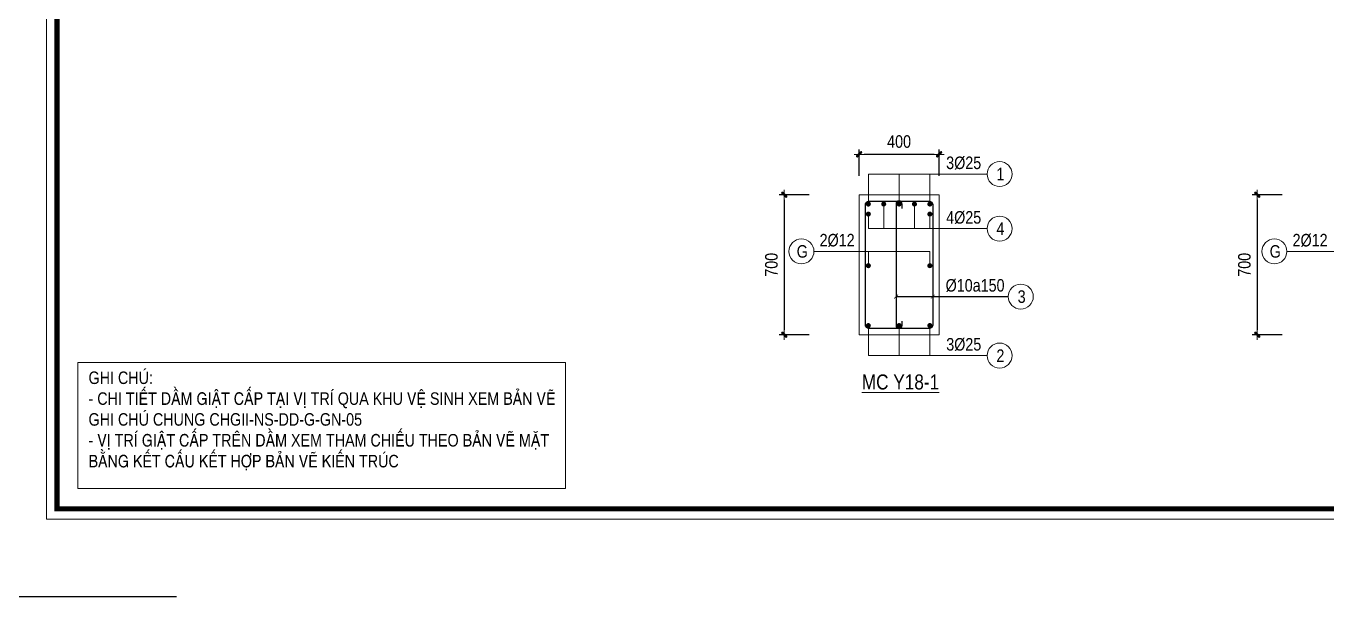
# Model space of a CAD drawing. Header units: millimetres. Extents: x 397144 to 8960116, y 345581 to 674207.
# Drawn here: x 4997545 to 5004051, y 625299 to 628154 of the extents above; entities that cross this region are included whole.
import ezdxf
from ezdxf.enums import TextEntityAlignment as Align

# ---------------------------------------------------------------- set-up
doc = ezdxf.new("R2010")
doc.units = ezdxf.units.MM
doc.header["$PDSIZE"] = -10
doc.layers.get('0').update_dxf_attribs({"linetype": 'CONTINUOUS'})
doc.layers.get('Defpoints').update_dxf_attribs({"color": 12, "linetype": 'CONTINUOUS'})
for name, color, linetype, lineweight in [('CDAI', 8, 'CONTINUOUS', 30), ('CTHEP', 2, 'CONTINUOUS', 50), ('DBAO', 3, 'CONTINUOUS', 20), ('DGIONG', 4, 'CONTINUOUS', 13), ('KTH', 150, 'CONTINUOUS', 5), ('STICK', 1, 'CONTINUOUS', 9), ('TEXT', 7, 'CONTINUOUS', 15)]:
    doc.layers.add(name, color=color, linetype=linetype, lineweight=lineweight)
doc.styles.add('Star-HelCon', font='VHELVCN_0.TTF')
doc.styles.add('TTP-HelCon', font='VHELVCN_0.TTF')
doc.styles.add('VNI-HELVE-CONDENSE', font='VHELVCN_0.TTF')
doc.dimstyles.new('kc-25', dxfattribs={"dimtxt": 62.5, "dimasz": 20, "dimexe": 20, "dimexo": 50, "dimgap": 25, "dimtad": 3, "dimdec": 0, "dimzin": 0, "dimdsep": 46, "dimtxsty": 'VNI-HELVE-CONDENSE', "dimblk": 'DIM', "dimcen": 2.5, "dimclrd": 256, "dimclre": 154, "dimclrt": 7, "dimaunit": 1, "dimadec": 0, "dimazin": 0, "dimtfac": 1, "dimtdec": 0, "dimtix": 1, "dimtmove": 0, "dimatfit": 3, "dimldrblk": 'DOT', "dimfxl": 1, "dimtolj": 1, "dimtzin": 0, "dimarcsym": 0})
doc.dimstyles.new('TTP-25', dxfattribs={"dimscale": 25, "dimtxt": 2.5, "dimasz": 1, "dimexe": 1, "dimexo": 1, "dimgap": 0.09, "dimtad": 0, "dimdec": 4, "dimrnd": 5, "dimzin": 9, "dimdsep": 46, "dimtxsty": 'TTP-HelCon', "dimblk": 'Stick1', "dimcen": 0.09, "dimdle": 1.5, "dimclrd": 256, "dimclre": 256, "dimclrt": 7, "dimadec": 0, "dimazin": 0, "dimtfac": 1, "dimtdec": 4, "dimtmove": 0, "dimatfit": 3, "dimldrblk": '_ArchTick1', "dimfxl": 1, "dimtvp": 1, "dimtolj": 1, "dimtzin": 0, "dimarcsym": 0})

# ---------------------------------------------------------------- blocks, each defined once
blk = doc.blocks.new('Stick1')
at = {"layer": 'STICK'}
h = blk.add_hatch(color=256, dxfattribs=at)
edge = h.paths.add_edge_path()
edge.add_line((0.3, 0.5), (-0.5, -0.3))
edge.add_arc((-0.4, -0.4), 0.141, 135, 315)
edge.add_line((-0.3, -0.5), (0.5, 0.3))
edge.add_arc((0.4, 0.4), 0.141, 315, 495)
blk.add_line((1, 0), (-1, 0), dxfattribs=at)
blk.add_lwpolyline([(0.3, 0.5), (-0.5, -0.3, 1), (-0.3, -0.5), (0.5, 0.3, 1), (0.3, 0.5, 1)], format="xyb", dxfattribs=at)
blk = doc.blocks.new('*D1162')
at = {"layer": 'Defpoints', "color": 0, "ltscale": 500, "transparency": 16777216}
for p in [(5003851.7, 627309.9), (5003701.8, 626609.9), (5003851.7, 626609.9)]:
    blk.add_point(p, dxfattribs=at)
at = {"layer": 'KTH', "lineweight": -2, "ltscale": 500, "transparency": 16777216}
for p, q in [((5003826.7, 627309.9), (5003676.8, 627309.9)), ((5003701.8, 627284.9), (5003701.8, 626634.9)), ((5003826.7, 626609.9), (5003676.8, 626609.9))]:
    blk.add_line(p, q, dxfattribs=at)
at = {"layer": 'KTH', "lineweight": -2, "ltscale": 500, "transparency": 16777216, "xscale": 25, "yscale": 25, "zscale": 25}
for p, rotation in [((5003701.8, 627309.9), 90), ((5003701.8, 626609.9), 270)]:
    blk.add_blockref('Stick1', p, dxfattribs=dict(at, rotation=rotation))
at = {"layer": 'KTH', "color": 7, "ltscale": 500, "transparency": 16777216, "insert": (5003638, 626959.9), "char_height": 62.5, "attachment_point": 5, "rotation": 90, "style": 'TTP-HelCon'}
blk.add_mtext('\\A1;700', dxfattribs=at)
blk = doc.blocks.new('_ArchTick1')
at = {"color": 0, "const_width": 3.81}
blk.add_lwpolyline([(-12.7, -12.7), (12.7, 12.7)], dxfattribs=at)
blk = doc.blocks.new('*D1163')
at = {"layer": 'Defpoints', "color": 0, "ltscale": 500, "transparency": 16777216}
for p in [(5001710.9, 627512.1), (5001710.9, 627378.9), (5002110.9, 627378.9)]:
    blk.add_point(p, dxfattribs=at)
at = {"layer": 'KTH', "lineweight": -2, "ltscale": 500, "transparency": 16777216}
for p, q in [((5001710.9, 627403.9), (5001710.9, 627537.1)), ((5002110.9, 627403.9), (5002110.9, 627537.1)), ((5002085.9, 627512.1), (5001735.9, 627512.1))]:
    blk.add_line(p, q, dxfattribs=at)
at = {"layer": 'KTH', "lineweight": -2, "ltscale": 500, "transparency": 16777216, "xscale": 25, "yscale": 25, "zscale": 25, "rotation": 180}
blk.add_blockref('Stick1', (5001710.9, 627512.1), dxfattribs=at)
at = {"layer": 'KTH', "lineweight": -2, "ltscale": 500, "transparency": 16777216, "xscale": 25, "yscale": 25, "zscale": 25}
blk.add_blockref('Stick1', (5002110.9, 627512.1), dxfattribs=at)
at = {"layer": 'KTH', "color": 7, "ltscale": 500, "transparency": 16777216, "insert": (5001910.9, 627575.9), "char_height": 62.5, "attachment_point": 5, "style": 'TTP-HelCon'}
blk.add_mtext('\\A1;400', dxfattribs=at)
blk = doc.blocks.new('*D1164')
at = {"layer": 'Defpoints', "color": 0, "ltscale": 500, "transparency": 16777216}
for p in [(5001486.5, 627309.9), (5001336.7, 626609.9), (5001486.5, 626609.9)]:
    blk.add_point(p, dxfattribs=at)
at = {"layer": 'KTH', "lineweight": -2, "ltscale": 500, "transparency": 16777216}
for p, q in [((5001461.5, 627309.9), (5001311.7, 627309.9)), ((5001336.7, 627284.9), (5001336.7, 626634.9)), ((5001461.5, 626609.9), (5001311.7, 626609.9))]:
    blk.add_line(p, q, dxfattribs=at)
at = {"layer": 'KTH', "lineweight": -2, "ltscale": 500, "transparency": 16777216, "xscale": 25, "yscale": 25, "zscale": 25}
for p, rotation in [((5001336.7, 627309.9), 90), ((5001336.7, 626609.9), 270)]:
    blk.add_blockref('Stick1', p, dxfattribs=dict(at, rotation=rotation))
at = {"layer": 'KTH', "color": 7, "ltscale": 500, "transparency": 16777216, "insert": (5001272.8, 626959.9), "char_height": 62.5, "attachment_point": 5, "rotation": 90, "style": 'TTP-HelCon'}
blk.add_mtext('\\A1;700', dxfattribs=at)
blk = doc.blocks.new('DIM')
h = blk.add_hatch(color=1)
h.paths.add_polyline_path([(0.49, 0.29, 1), (0.29, 0.49), (-0.19, 0), (0.19, 0)])
h.paths.add_polyline_path([(0.19, 0), (-0.19, 0), (-0.49, -0.29, 1), (-0.29, -0.49)])
at = {"color": 9}
for p, q in [((-0.19, 0), (-1.5, 0)), ((0.19, 0), (1.5, 0))]:
    blk.add_line(p, q, dxfattribs=at)
at = {"color": 1}
for p, q in [((-0.49, -0.29), (0.29, 0.49)), ((-0.29, -0.49), (0.49, 0.29)), ((-0.19, 0), (0.19, 0))]:
    blk.add_line(p, q, dxfattribs=at)
blk.add_arc((-0.39, -0.39), 0.138, 135, 315, dxfattribs=at)
blk = doc.blocks.new('CHG_XX_Khung ten')
blk.add_lwpolyline([(15, 579), (826, 579), (826, 15), (15, 15)], close=True)
at = {"color": 4, "linetype": 'Continuous', "const_width": 1}
blk.add_lwpolyline([(17, 577), (824, 577), (824, 17), (17, 17)], close=True, dxfattribs=at)
at = {"layer": 'Defpoints', "color": 1, "ltscale": 2}
blk.add_lwpolyline([(40.06, 0), (0, 0), (0, 40)], dxfattribs=at)
blk = doc.blocks.new('GHICHU11')
at = {"layer": 'KTH'}
blk.add_lwpolyline([(0, 628.9), (2438.7, 628.9), (2438.7, 0), (0, 0)], close=True, dxfattribs=at)
at = {"layer": 'TEXT', "ltscale": 0.8, "insert": (53, 584.6), "char_height": 62.5, "width": 2404.343, "attachment_point": 1, "style": 'TTP-HelCon'}
blk.add_mtext('GHI CHUÙ:\\P- CHI TIEÁT DAÀM GIAÄT CAÁP TAÏI VÒ TRÍ QUA KHU VEÄ SINH XEM BAÛN VEÕ GHI CHUÙ CHUNG CHGII-NS-DD-G-GN-05\\P- VÒ TRÍ GIAÄT CAÁP TREÂN DAÀM XEM THAM CHIEÁU THEO BAÛN VEÕ MAËT BAÈNG KEÁT CAÁU KEÁT HÔÏP BAÛN VEÕ KIEÁN TRUÙC  ', dxfattribs=at)

msp = doc.modelspace()

# ---------------------------------------------------------------- linework, layer by layer
at = {"layer": 'CDAI', "ltscale": 0.8}
msp.add_lwpolyline([(4997699.5516, 640257.66181), (5015069.15702, 640257.66181), (5015069.15702, 625739.78265), (4997699.5516, 625739.78265)], close=True, dxfattribs=at)
at = {"layer": 'CDAI'}
msp.add_lwpolyline([(5001760.92761, 627278.61059), (5002060.92761, 627278.61059, -0.4142135624), (5002079.67761, 627259.86059), (5002079.67761, 626659.86059, -0.4142135624), (5002060.92761, 626641.11059), (5001760.92761, 626641.11059, -0.4142135624), (5001742.17761, 626659.86059), (5001742.17761, 627259.86059, -0.4142135624)], format="xyb", close=True, dxfattribs=at)
msp.add_lwpolyline([(5001925.92761, 627241.6906), (5001925.92761, 627263.61059, 0.4142135624), (5001910.92761, 627278.61059), (5001910.92761, 627278.61059, 0.4142135624), (5001895.92761, 627263.61059), (5001895.92761, 626656.11059, 0.4142135624), (5001910.92761, 626641.11059), (5001910.92761, 626641.11059, 0.4142135624), (5001925.92761, 626656.11059), (5001925.92761, 626678.03058)], format="xyb", dxfattribs=at)
at = {"layer": 'CTHEP', "const_width": 12.5}
for points in [[(5001750.92761, 627263.61059, 1), (5001763.42761, 627263.61059, 1)], [(5001827.80261, 627263.61059, 1), (5001840.30261, 627263.61059, 1)], [(5001904.67761, 627263.61059, 1), (5001917.17761, 627263.61059, 1)], [(5001981.55261, 627263.61059, 1), (5001994.05261, 627263.61059, 1)], [(5002058.42761, 627263.61059, 1), (5002070.92761, 627263.61059, 1)], [(5001750.92761, 627213.61059, 1), (5001763.42761, 627213.61059, 1)], [(5002058.42761, 627213.61059, 1), (5002070.92761, 627213.61059, 1)], [(5001763.42761, 626955.45364, -1), (5001750.92761, 626955.45364, -1)], [(5002070.92761, 626955.45364, -1), (5002058.42761, 626955.45364, -1)], [(5001750.92761, 626656.11059, 1), (5001763.42761, 626656.11059, 1)], [(5001904.67761, 626656.11059, 1), (5001917.17761, 626656.11059, 1)], [(5002058.42761, 626656.11059, 1), (5002070.92761, 626656.11059, 1)]]:
    msp.add_lwpolyline(points, format="xyb", close=True, dxfattribs=at)
at = {"layer": 'DBAO', "flags": 128}
for points in [[(5001710.92761, 627309.86059), (5002110.92761, 627309.86059)], [(5002110.92761, 627309.86059), (5002110.92761, 626609.86059), (5001710.92761, 626609.86059), (5001710.92761, 627309.86059)]]:
    msp.add_lwpolyline(points, dxfattribs=at)
at = {"layer": 'DGIONG'}
for p, q in [((5001757.17761, 627263.61059), (5001757.17761, 627413.61059)), ((5001757.17761, 627413.61059), (5002350.92761, 627413.61059)), ((5001910.92761, 627263.61059), (5001910.92761, 627413.61059)), ((5002064.67761, 627263.61059), (5002064.67761, 627413.61059)), ((5001757.17761, 627140.68983), (5001757.17761, 627213.61059)), ((5001834.05261, 627263.61059), (5001834.05261, 627140.68983)), ((5001987.80261, 627263.61059), (5001987.80261, 627140.68983)), ((5002064.67761, 627140.68983), (5002064.67761, 627213.61059)), ((5001757.17761, 627140.68983), (5002350.92761, 627140.68983)), ((5002064.67761, 627026.83543), (5001485.1301, 627026.83543)), ((5001757.17761, 626955.45364), (5001757.17761, 627026.83543)), ((5002064.67761, 626955.45364), (5002064.67761, 627026.83543)), ((5004429.84386, 627026.83543), (5003850.29634, 627026.83543)), ((5001757.17761, 626506.11059), (5001757.17761, 626656.11059)), ((5001910.92761, 626506.11059), (5001910.92761, 626656.11059)), ((5002064.67761, 626506.11059), (5002064.67761, 626656.11059)), ((5001757.17761, 626506.11059), (5002350.92761, 626506.11059))]:
    msp.add_line(p, q, dxfattribs=at)
for centre in [(5002413.42761, 627413.61059), (5002413.42761, 627140.68983), (5001422.6301, 627026.83543), (5003787.79634, 627026.83543), (5002519.54764, 626800.95888), (5002413.42761, 626506.11059)]:
    msp.add_circle(centre, 62.5, dxfattribs=at)

# ---------------------------------------------------------------- texts
at = {"layer": 'TEXT', "style": 'TTP-HelCon'}
for s, p in [('3Þ25', (5002146.38595, 627438.61059)), ('4Þ25', (5002146.38595, 627165.68983)), ('2Þ12', (5001513.42176, 627051.83543)), ('2Þ12', (5003878.58801, 627051.83543)), ('Þ10a150', (5002143.61183, 626825.95888)), ('3Þ25', (5002146.65129, 626531.11059))]:
    msp.add_text(s, height=62.5, dxfattribs=at).set_placement(p)
at = {"layer": 'TEXT', "style": 'Star-HelCon'}
for s, p in [('1', (5002417.59428, 627413.61059)), ('4', (5002417.59428, 627140.68983)), ('G', (5001426.79676, 627026.83543)), ('G', (5003791.96301, 627026.83543)), ('3', (5002523.71431, 626800.95888)), ('2', (5002417.59428, 626506.11059))]:
    msp.add_text(s, height=62.5, dxfattribs=at).set_placement(p, align=Align.MIDDLE)
at = {"layer": 'TEXT', "style": 'TTP-HelCon'}
msp.add_text('%%UMC Y18-1', height=75, dxfattribs=at).set_placement((5001917.80926, 626336.56705), align=Align.CENTER)

# ---------------------------------------------------------------- dimensions: what is measured, and where the dimension line sits
at = {"layer": 'KTH', "ltscale": 500}
dim = msp.add_linear_dim(base=(5001710.92761, 627512.11059), p1=(5002110.92761, 627378.87253), p2=(5001710.92761, 627378.87253), dimstyle='TTP-25', override={"dimtxsty": 'TTP-HelCon'}, dxfattribs=at)
dim.commit()
dim.dimension.update_dxf_attribs({"geometry": '*D1163', "text_midpoint": (5001910.92761, 627575.94392)})
for base, p1, p2, picture, middle in [((5001336.66722, 626609.86059), (5001486.50004, 627309.86059), (5001486.50004, 626609.86059), '*D1164', (5001272.83389, 626959.86059)), ((5003701.83347, 626609.86059), (5003851.66628, 627309.86059), (5003851.66628, 626609.86059), '*D1162', (5003638.00014, 626959.86059))]:
    dim = msp.add_linear_dim(base=base, p1=p1, p2=p2, angle=90, dimstyle='TTP-25', override={"dimtxsty": 'TTP-HelCon'}, dxfattribs=at)
    dim.commit()
    dim.dimension.update_dxf_attribs({"geometry": picture, "text_midpoint": middle})

# ---------------------------------------------------------------- leaders
at = {"layer": 'DGIONG'}
for points in [[(5001895.92761, 626800.95888), (5002273.29764, 626800.95888)], [(5002079.67761, 626800.95888), (5002457.04764, 626800.95888)]]:
    msp.add_leader(points, dimstyle='kc-25', override={"dimtad": 0, "dimldrblk": 'ArchTick', "dimfxl": 100, "dimarcsym": 1}, dxfattribs=at)

# ---------------------------------------------------------------- next in the draw order: block references
at = {"layer": 'KTH', "ltscale": 0.8, "xscale": 25.92478421702978, "yscale": 25.92478421702978, "zscale": 25.92478421702978}
msp.add_blockref('CHG_XX_Khung ten', (4997258.83027, 625299.06132), dxfattribs=at)

# ---------------------------------------------------------------- next in the draw order: block references
at = {"layer": 'DBAO'}
msp.add_blockref('GHICHU11', (4997804.61443, 625841.80472), dxfattribs=at)

doc.saveas('drawing.dxf')
